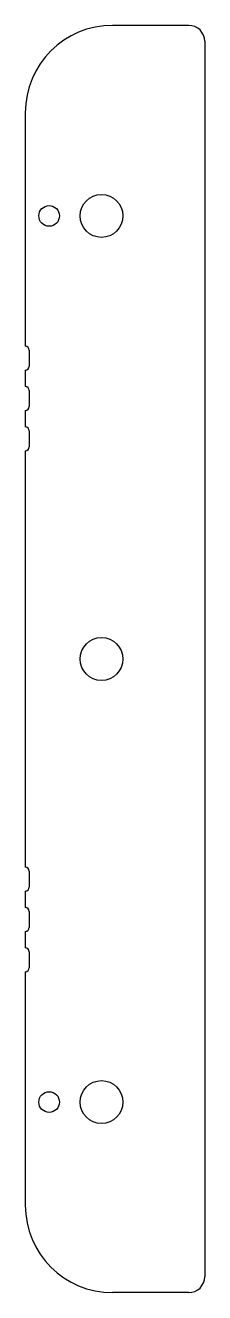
# Model space of a CAD drawing. Extents: x 221.2 to 232.5, y -78.3 to 1.5.
import ezdxf

# ---------------------------------------------------------------- set-up
doc = ezdxf.new("R2010")
doc.units = 0
doc.layers.add('VISIBLE', color=7, linetype='CONTINUOUS')

msp = doc.modelspace()

# ---------------------------------------------------------------- linework, layer by layer
at = {"layer": 'VISIBLE'}
for p, q in [((231.5, 1.5), (226.7, 1.5)), ((232.5, 0.5), (232.5, -77.3)), ((221.2, -4), (221.2, -18.71)), ((221.45, -18.96), (221.45, -19.96)), ((221.2, -20.21), (221.2, -21.25)), ((221.45, -21.5), (221.45, -22.5)), ((221.2, -22.75), (221.2, -23.79)), ((221.45, -24.04), (221.45, -25.04)), ((221.2, -25.29), (221.2, -51.51)), ((221.45, -51.76), (221.45, -52.76)), ((221.2, -53.01), (221.2, -54.05)), ((221.45, -54.3), (221.45, -55.3)), ((221.2, -55.55), (221.2, -56.59)), ((221.45, -56.84), (221.45, -57.84)), ((221.2, -58.09), (221.2, -72.8)), ((231.5, -78.3), (226.7, -78.3))]:
    msp.add_line(p, q, dxfattribs=at)
for centre, radius in [((226, -10.5), 1.35), ((222.7, -10.5), 0.65), ((226, -38.4), 1.35), ((226, -66.3), 1.35), ((222.7, -66.3), 0.65)]:
    msp.add_circle(centre, radius, dxfattribs=at)
for centre, radius, start, end in [((226.7, -4), 5.5, 90, 180), ((231.5, 0.5), 1, 0, 90), ((221.2, -18.96), 0.25, 0, 90), ((221.2, -19.96), 0.25, 270, 0), ((221.2, -21.5), 0.25, 0, 90), ((221.2, -22.5), 0.25, 270, 0), ((221.2, -24.04), 0.25, 0, 90), ((221.2, -25.04), 0.25, 270, 0), ((221.2, -51.76), 0.25, 0, 90), ((221.2, -52.76), 0.25, 270, 0), ((221.2, -54.3), 0.25, 0, 90), ((221.2, -55.3), 0.25, 270, 0), ((221.2, -56.84), 0.25, 0, 90), ((221.2, -57.84), 0.25, 270, 0), ((226.7, -72.8), 5.5, 180, 270), ((231.5, -77.3), 1, 270, 0)]:
    msp.add_arc(centre, radius, start, end, dxfattribs=at)

doc.saveas('drawing.dxf')
